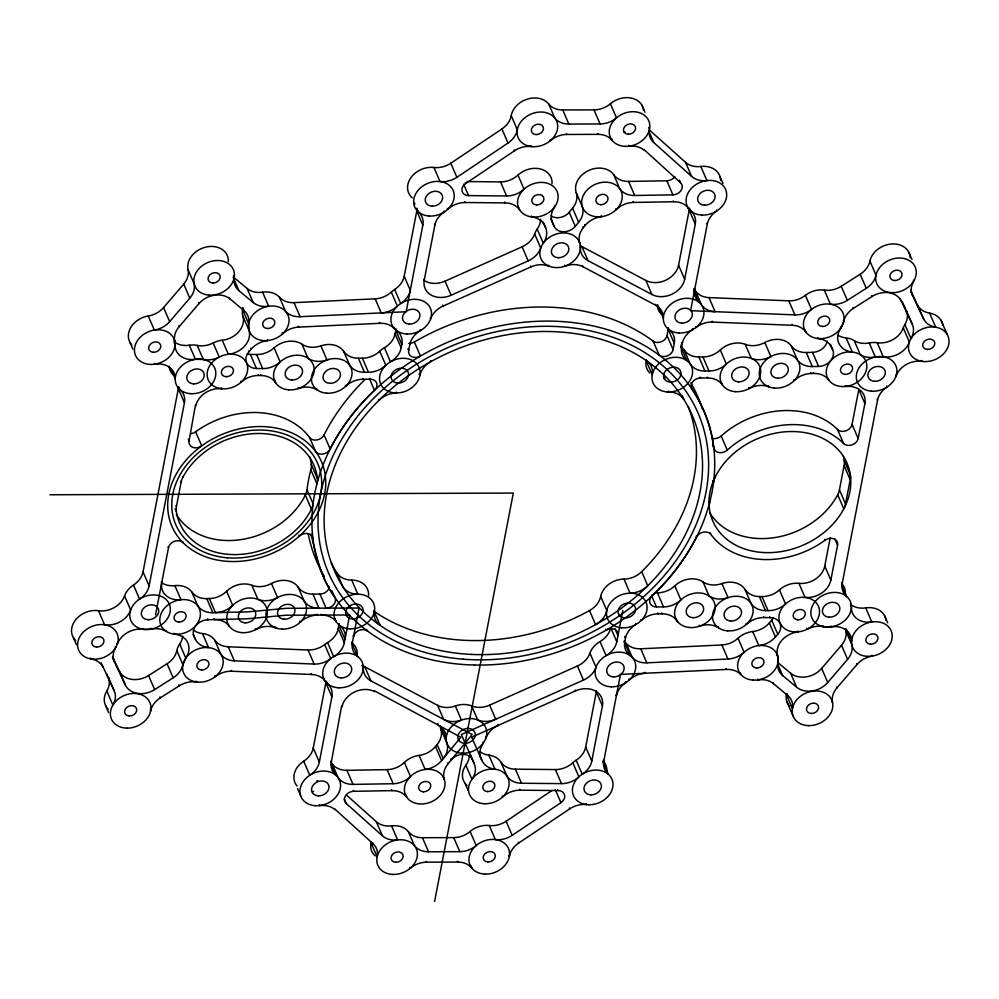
<?xml version="1.0" encoding="UTF-8"?>
<svg xmlns="http://www.w3.org/2000/svg" width="999" height="999" viewBox="0 0 999 999"><rect width="100%" height="100%" fill="white"/><g stroke="black" fill="none" stroke-linecap="round" stroke-linejoin="round"><path stroke-width="1.5" d="M242.832 307.929L243.968 310.564A20.929 16.583 -23.4 0 1 248.664 323.639L249.001 330.207A20.929 16.583 -23.4 0 1 228.346 354.308L222.253 340.234A20.929 16.583 -23.4 0 0 242.907 316.146A20.929 16.583 -23.4 0 1 242.57 309.565A20.929 16.583 -23.4 0 0 242.782 307.742M845.554 628.92A20.929 16.583 -23.4 0 0 845.828 630.819L851.91 644.879A20.929 16.583 -23.4 0 1 847.589 659.34L827.746 682.479A20.929 16.583 -23.4 0 1 796.678 687.237L782.679 675.574A20.929 16.583 -23.4 0 1 777.984 662.499L778.021 657.517L776.885 654.17M75.587 640.421A20.929 16.583 -23.4 0 1 75.412 620.092A20.929 16.583 -23.4 0 1 98.501 610.701A20.929 16.583 -23.4 0 0 124.563 595.891A20.929 16.583 -23.4 0 1 133.479 585.052A20.929 16.583 -23.4 0 0 143.032 571.853L178.334 388.698A20.929 16.583 -23.4 0 0 178.571 386.875M133.479 585.052L139.56 599.125A20.929 16.583 -23.4 0 0 149.113 585.913L184.428 402.772A20.929 16.583 -23.4 0 0 179.957 389.61L178.809 386.975M155.544 614.872L168.494 547.664A8.379 6.631 -23.4 0 1 174.625 541.258A8.379 6.631 -23.4 0 1 183.054 542.644L182.68 541.758M310.839 469.767A207.592 164.473 -23.4 0 0 306.993 489.697L313.087 503.758A20.929 16.583 -23.4 0 1 311.413 509.178A73.089 57.905 -23.4 0 1 236.026 554.595A73.089 57.905 -23.4 0 1 176.311 511.276A20.929 16.583 -23.4 0 1 176.448 506.418L181.119 482.18A20.929 16.583 -23.4 0 1 182.867 477.31A73.089 57.905 -23.4 0 1 259.365 433.491A73.089 57.905 -23.4 0 1 317.345 478.421A20.929 16.583 -23.4 0 1 316.933 483.828L310.839 469.767A20.929 16.583 -23.4 0 0 311.263 464.36A73.089 57.905 -23.4 0 0 309.84 456.968M190.559 433.728A8.379 6.631 -23.4 0 0 195.629 431.793L201.711 445.854A8.379 6.631 -23.4 0 1 192.732 447.302A8.379 6.631 -23.4 0 1 189.073 440.934L195.429 405.144M297.09 786.038A20.929 16.583 -23.4 0 1 303.696 761.213A20.929 16.583 -23.4 0 0 313.249 748.001L325.824 682.792A20.929 16.583 -23.4 0 0 326.061 680.956M233.691 277.297L247.115 288.474A20.929 16.583 -23.4 0 0 262.575 292.183A20.929 16.583 -23.4 0 1 279.495 297.29A20.929 16.583 -23.4 0 0 294.006 302.635L375.162 298.838A20.929 16.583 -23.4 0 0 391.308 292.058A20.929 16.583 -23.4 0 1 394.642 289.473A20.929 16.583 -23.4 0 0 404.195 276.261L416.77 211.051A20.929 16.583 -23.4 0 0 417.045 208.304M193.556 630.257A20.929 16.583 -23.4 0 0 202.522 633.553A20.929 16.583 -23.4 0 1 214.71 640.122A20.929 16.583 -23.4 0 0 228.272 646.79L308.067 649.999A20.929 16.583 -23.4 0 0 324.663 644.542A20.929 16.583 -23.4 0 1 327.572 642.569A20.929 16.583 -23.4 0 0 338.261 628.671L338.923 625.199A20.929 16.583 -23.4 0 0 339.086 624.225M247.24 354.021A13.399 10.614 -23.4 0 0 250.387 354.42L256.593 354.52A20.929 16.583 -23.4 0 0 274.076 347.839A20.929 16.583 -23.4 0 1 301.96 344.218A20.929 16.583 -23.4 0 0 320.904 345.879A20.929 16.583 -23.4 0 1 343.681 351.348A20.929 16.583 -23.4 0 0 358.366 358.229L362.375 358.216A20.929 16.583 -23.4 0 0 379.732 351.223A20.929 16.583 -23.4 0 1 384.415 347.739A20.929 16.583 -23.4 0 0 395.092 333.828L395.766 330.369A20.929 16.583 -23.4 0 0 395.916 329.395M303.696 761.213L309.79 775.274A20.929 16.583 -23.4 0 0 319.343 762.062L331.905 696.852A20.929 16.583 -23.4 0 0 327.447 683.703L326.685 681.942M417.619 210.202L418.381 211.963A20.929 16.583 -23.4 0 1 422.852 225.112L406.156 311.738L300.1 316.708A20.929 16.583 -23.4 0 1 285.577 311.363L279.495 297.29M327.572 642.569L333.654 656.643A20.929 16.583 -23.4 0 0 344.343 642.732L349.7 614.984L285.801 615.222L246.628 618.831L207.392 619.73M384.415 347.739L390.497 361.8A20.929 16.583 -23.4 0 0 401.186 347.902L401.848 344.43A20.929 16.583 -23.4 0 0 396.516 330.582L395.754 328.833M351.985 643.368L357.692 656.555A20.929 16.583 -23.4 0 1 352.36 642.707L359.041 608.016L286.725 608.291L247.465 611.9L212.849 612.699A20.929 16.583 -23.4 0 1 197.927 606.131L191.845 592.057A20.929 16.583 -23.4 0 0 174.875 585.626A20.929 16.583 -23.4 0 1 161.363 582.592M408.866 343.381A8.379 6.631 -23.4 0 0 414.348 341.983L420.442 356.044A8.379 6.631 -23.4 0 1 411.913 356.73A8.379 6.631 -23.4 0 1 408.678 350.549L409.865 344.405A20.929 16.583 -23.4 0 1 420.554 330.494L420.167 329.62M331.268 764.635L335.826 775.174A20.929 16.583 -23.4 0 1 331.356 762.025L341.608 706.006M540.634 219.243A20.929 16.583 -23.4 0 1 537.187 229.096A20.929 16.583 -23.4 0 0 534.64 233.953L540.721 248.027A20.929 16.583 -23.4 0 1 528.171 260.876L451.123 295.229A20.929 16.583 -23.4 0 1 424.238 280.207L434.877 225.075A20.929 16.583 -23.4 0 1 444.43 211.863L444.043 210.989M434.615 901.373L513.324 493.069L49.95 494.767M480.032 751.673A20.929 16.583 -23.4 0 0 488.873 755.157A20.929 16.583 -23.4 0 1 500.886 762.087A20.929 16.583 -23.4 0 0 515.409 769.18L555.382 769.567A20.929 16.583 -23.4 0 0 572.827 762.774A20.929 16.583 -23.4 0 1 576.136 760.214A20.929 16.583 -23.4 0 0 585.689 747.002L596.316 691.87A20.929 16.583 -23.4 0 0 596.49 690.784M580.057 246.99L580.431 247.877A20.929 16.583 -23.4 0 0 588.036 260.664L651.935 294.493A20.929 16.583 -23.4 0 0 684.665 279.245L678.571 265.185L689.198 210.052A20.929 16.583 -23.4 0 0 689.447 208.217M414.348 341.983A207.592 164.473 -23.4 0 1 653.121 341.096A8.379 6.631 -23.4 0 0 661.388 341.733A8.379 6.631 -23.4 0 0 667.02 335.514L668.206 329.37A20.929 16.583 -23.4 0 0 668.356 328.396M576.136 760.214L582.23 774.275A20.929 16.583 -23.4 0 0 591.783 761.063L602.409 705.931L596.316 691.87M684.665 279.245L695.292 224.113A20.929 16.583 -23.4 0 0 690.821 210.964L690.059 209.203M616.783 641.733L610.701 627.672A20.929 16.583 -23.4 0 1 600.012 641.57L606.093 655.644A20.929 16.583 -23.4 0 0 616.783 641.733L622.802 610.514M653.121 341.096L659.203 355.169A8.379 6.631 -23.4 0 0 667.482 355.794A8.379 6.631 -23.4 0 0 673.101 349.575L674.288 343.431A20.929 16.583 -23.4 0 0 668.955 329.583L668.194 327.834M773.463 617.582A13.399 10.614 -23.4 0 1 771.703 620.192L769.355 622.926A20.929 16.583 -23.4 0 1 752.746 631.53A20.929 16.583 -23.4 0 0 738.011 638.199A20.929 16.583 -23.4 0 1 721.865 644.979L640.721 648.776A20.929 16.583 -23.4 0 1 626.198 643.431A20.929 16.583 -23.4 0 0 624.05 641.483L630.132 655.556A20.929 16.583 -23.4 0 1 624.8 641.708L625.461 638.236A20.929 16.583 -23.4 0 1 636.151 624.338L635.776 623.451M684.228 350.1A20.929 16.583 -23.4 0 0 698.913 356.98L702.921 356.968A20.929 16.583 -23.4 0 0 720.279 349.975L726.373 364.036A20.929 16.583 -23.4 0 1 709.003 371.029L704.994 371.054A20.929 16.583 -23.4 0 1 690.309 364.173L684.228 350.1A20.929 16.583 -23.4 0 0 680.881 346.653L686.975 360.714A20.929 16.583 -23.4 0 1 681.63 346.865L682.305 343.406A20.929 16.583 -23.4 0 1 692.994 329.495L692.607 328.621M602.946 761.875L608.266 774.175A20.929 16.583 -23.4 0 1 603.796 761.026L620.491 674.4L726.548 669.442A20.929 16.583 -23.4 0 1 741.071 674.787L740.309 673.026M716.483 209.99L716.857 210.864A20.929 16.583 -23.4 0 0 707.304 224.076L690.609 310.701L794.904 314.885A20.929 16.583 -23.4 0 0 811.5 309.428L805.406 295.367A20.929 16.583 -23.4 0 1 788.81 300.824L709.015 297.615A20.929 16.583 -23.4 0 1 695.454 290.946A20.929 16.583 -23.4 0 0 693.768 288.973M824.762 566.046A20.929 16.583 -23.4 0 1 798.938 583.341L805.019 597.402A20.929 16.583 -23.4 0 0 830.843 580.119L824.762 566.046L830.219 537.687M709.939 513.136A73.089 57.905 -23.4 0 0 773.8 537.724A73.089 57.905 -23.4 0 0 837.699 494.767A20.929 16.583 -23.4 0 0 839.435 489.897L844.105 465.659A20.929 16.583 -23.4 0 0 844.242 460.801A73.089 57.905 -23.4 0 0 843.393 456.406M711.825 438.249A8.379 6.631 -23.4 0 0 721.166 436.014A81.468 64.548 -23.4 0 1 837.499 429.433A8.379 6.631 -23.4 0 0 845.941 430.819A8.379 6.631 -23.4 0 0 852.06 424.413L858.79 389.51L864.884 403.571L858.153 438.474A8.379 6.631 -23.4 0 1 852.022 444.88A8.379 6.631 -23.4 0 1 843.593 443.494A81.468 64.548 -23.4 0 0 727.26 450.074A8.379 6.631 -23.4 0 1 718.893 452.559A8.379 6.631 -23.4 0 1 713.761 447.589L712.612 444.955M830.843 580.119L837.574 545.204L834.914 539.06M837.699 494.767L843.78 508.828A20.929 16.583 -23.4 0 0 845.529 503.958L850.199 479.72A20.929 16.583 -23.4 0 0 850.336 474.862L844.242 460.801M846.702 596.528A20.929 16.583 -23.4 0 1 842.232 583.379L877.534 400.224A20.929 16.583 -23.4 0 1 887.087 387.013L886.712 386.138M113.299 659.39L125.375 685.052A20.929 16.583 -23.4 0 0 154.645 689.597L173.177 677.809A20.929 16.583 -23.4 0 0 182.917 664.685L185.789 658.104L179.708 644.03A20.929 16.583 -23.4 0 0 182.792 636.176M906.505 310.926L906.13 310.052A20.929 16.583 -23.4 0 1 904.882 324.488L910.963 338.561A20.929 16.583 -23.4 0 0 912.212 324.113L901.273 301.086A20.929 16.583 -23.4 0 0 872.002 296.541L853.471 308.329A20.929 16.583 -23.4 0 0 843.743 321.453L840.858 328.047A20.929 16.583 -23.4 0 0 852.247 352.01L846.165 337.949A20.929 16.583 -23.4 0 1 838.049 335.239M195.629 431.793A81.468 64.548 -23.4 0 1 309.59 437.525L315.684 451.585A8.379 6.631 -23.4 0 0 323.102 454.008A8.379 6.631 -23.4 0 0 330.157 449.001C341.421 427.048 356.68 407.342 374.475 390.297A8.379 6.631 -23.4 0 0 376.635 383.017A8.379 6.631 -23.4 0 0 370.204 379.208L363.112 379.233A20.929 16.583 -23.4 0 0 345.754 386.226L345.367 385.352M837.574 545.204A8.379 6.631 -23.4 0 0 833.915 538.836A8.379 6.631 -23.4 0 0 824.937 540.284A81.468 64.548 -23.4 0 1 710.976 534.552A8.379 6.631 -23.4 0 0 703.546 532.13A8.379 6.631 -23.4 0 0 696.49 537.137C685.227 559.09 669.967 578.796 652.172 595.841A8.379 6.631 -23.4 0 0 650.012 603.121A8.379 6.631 -23.4 0 0 656.443 606.93L663.536 606.905A20.929 16.583 -23.4 0 0 680.893 599.912L674.812 585.839A20.929 16.583 -23.4 0 1 657.442 592.832L654.782 592.844M551.136 215.921A12.562 9.953 -23.4 0 0 569.193 212.287L572.577 208.179A20.929 16.583 -23.4 0 0 576.236 192.67A20.929 16.583 -23.4 0 1 588.386 170.617A20.929 16.583 -23.4 0 1 613.748 174.763A20.929 16.583 -23.4 0 0 628.596 181.431L666.832 180.782A8.379 6.631 -23.4 0 0 674.8 176.673M554.32 205.956L554.707 206.843A20.929 16.583 -23.4 0 0 552.385 222.34L554.195 226.423A12.562 9.953 -23.4 0 0 563.698 231.793A12.562 9.953 -23.4 0 0 575.274 226.348L578.658 222.24A20.929 16.583 -23.4 0 0 582.33 206.743L576.236 192.67M578.995 241.271L579.757 243.032A20.929 16.583 -23.4 0 0 545.754 240.26A20.929 16.583 -23.4 0 0 554.895 267.532A20.929 16.583 -23.4 0 0 579.745 242.994A20.929 16.583 -23.4 0 1 583.416 227.522L585.052 225.549A20.929 16.583 -23.4 0 1 601.473 216.658L601.098 215.784M331.131 762.487A20.929 16.583 -23.4 0 1 332.068 763.661A20.929 16.583 -23.4 0 0 346.915 770.329L387.088 769.642A20.929 16.583 -23.4 0 0 404.37 762.437A20.929 16.583 -23.4 0 1 419.081 755.406A20.929 16.583 -23.4 0 0 435.514 746.528L437.15 744.542A20.929 16.583 -23.4 0 0 440.809 729.045A20.929 16.583 -23.4 0 1 440.159 725.749M419.081 755.406L425.174 769.48A20.929 16.583 -23.4 0 0 441.608 760.589L460.839 737.25L374.325 690.759M443.181 776.76L444.33 779.407A20.929 16.583 -23.4 0 0 410.352 776.598A20.929 16.583 -23.4 0 0 419.418 803.908A20.929 16.583 -23.4 0 0 444.33 779.407A20.929 16.583 -23.4 0 1 447.989 763.898L472.202 734.502L370.916 680.868A20.929 16.583 -23.4 0 1 363.299 668.081L362.162 665.446M131.743 344.955A20.929 16.583 -23.4 0 1 130.644 327.709A20.929 16.583 -23.4 0 1 148.264 315.996A20.929 16.583 -23.4 0 0 163.561 307.567L183.716 284.078A20.929 16.583 -23.4 0 0 188.037 269.63A20.929 16.583 -23.4 0 1 206.731 246.903A20.929 16.583 -23.4 0 1 228.321 261.638M148.264 315.996L154.358 330.07A20.929 16.583 -23.4 0 0 169.655 321.641L189.798 298.152A20.929 16.583 -23.4 0 0 194.118 283.691L188.037 269.63M174.35 340.372L174.738 341.258A20.929 16.583 -23.4 0 1 179.058 326.798L198.901 303.659A20.929 16.583 -23.4 0 1 229.97 298.901L243.968 310.564M274.076 347.839L280.157 361.9A20.929 16.583 -23.4 0 1 262.687 368.594L256.468 368.494A13.399 10.614 -23.4 0 1 248.863 351.885L251.211 349.138A20.929 16.583 -23.4 0 1 267.807 340.547L267.432 339.66M752.746 631.53L758.84 645.591A20.929 16.583 -23.4 0 0 775.436 637L777.784 634.253L771.703 620.192M777.459 662.237L790.596 673.176A20.929 16.583 -23.4 0 0 821.665 668.406L841.508 645.267A20.929 16.583 -23.4 0 0 845.828 630.819M831.767 700.686L832.529 702.447A20.929 16.583 -23.4 0 1 836.85 687.999L856.992 664.497A20.929 16.583 -23.4 0 1 872.289 656.068L871.915 655.194M412.3 197.889A20.929 16.583 -23.4 0 1 410.964 177.61A20.929 16.583 -23.4 0 1 433.941 167.482A20.929 16.583 -23.4 0 0 450.799 163.237L501.91 128.971A20.929 16.583 -23.4 0 0 511.226 115.672A20.929 16.583 -23.4 0 1 527.335 99.113A20.929 16.583 -23.4 0 1 548.701 103.983A20.929 16.583 -23.4 0 0 562.762 109.99L594.018 109.878A20.929 16.583 -23.4 0 0 610.401 103.759A20.929 16.583 -23.4 0 1 630.956 98.002A20.929 16.583 -23.4 0 1 643.631 110.065M433.941 167.482L440.035 181.543A20.929 16.583 -23.4 0 0 456.893 177.298L507.992 143.044A20.929 16.583 -23.4 0 0 517.307 129.733L511.226 115.672M467.232 181.568L500.524 181.893A20.929 16.583 -23.4 0 0 517.969 175.112L524.05 189.173A20.929 16.583 -23.4 0 1 506.605 195.966L468.568 195.592A8.379 6.631 -23.4 0 1 462.05 191.096A8.379 6.631 -23.4 0 1 465.721 183.479L514.448 150.812A20.929 16.583 -23.4 0 1 531.306 146.566L530.931 145.679M346.903 795.454L376.311 821.74A20.929 16.583 -23.4 0 0 391.558 825.873A20.929 16.583 -23.4 0 1 408.416 831.705A20.929 16.583 -23.4 0 0 422.465 837.724L453.721 837.612A20.929 16.583 -23.4 0 0 470.117 831.48A20.929 16.583 -23.4 0 1 489.26 825.511A20.929 16.583 -23.4 0 0 506.106 821.265L551.798 790.634M489.26 825.511L495.342 839.572A20.929 16.583 -23.4 0 0 512.2 835.339L560.926 802.659A8.379 6.631 -23.4 0 0 564.597 795.054A8.379 6.631 -23.4 0 0 558.079 790.546L557.704 789.672M508.953 855.519L509.34 856.405A20.929 16.583 -23.4 0 1 518.656 843.094L569.767 808.84A20.929 16.583 -23.4 0 1 586.613 804.595L586.238 803.708M112.45 656.593L119.293 670.991A20.929 16.583 -23.4 0 0 148.564 675.536L167.083 663.748A20.929 16.583 -23.4 0 0 176.823 650.624A20.929 16.583 -23.4 0 1 179.708 644.03M150.262 710.077L150.649 710.951A20.929 16.583 -23.4 0 1 160.389 697.826L179.321 685.776A20.929 16.583 -23.4 0 1 196.241 681.955L195.854 681.068M805.406 295.367A20.929 16.583 -23.4 0 1 824.325 290.122A20.929 16.583 -23.4 0 0 841.233 286.288L860.176 274.25A20.929 16.583 -23.4 0 0 869.917 261.114A20.929 16.583 -23.4 0 1 891.32 244.018A20.929 16.583 -23.4 0 1 910.201 257.692M824.325 290.122L830.419 304.183A20.929 16.583 -23.4 0 0 847.327 300.362L866.27 288.311A20.929 16.583 -23.4 0 0 875.998 275.187L869.917 261.114M424.213 280.482A20.929 16.583 -23.4 0 0 445.042 281.169L522.09 246.815A20.929 16.583 -23.4 0 0 534.64 233.953M430.232 318.032L430.619 318.906A20.929 16.583 -23.4 0 1 443.169 306.044L530.919 266.92A20.929 16.583 -23.4 0 1 548.951 266.146L548.576 265.272M362.312 665.159A20.929 16.583 -23.4 0 0 364.822 666.808L437.599 705.344A20.929 16.583 -23.4 0 0 455.357 705.993A20.929 16.583 -23.4 0 1 471.615 705.931A20.929 16.583 -23.4 0 0 489.647 705.144L577.397 666.021A20.929 16.583 -23.4 0 0 589.947 653.159A20.929 16.583 -23.4 0 1 600.012 641.57M589.947 653.159L596.028 667.232A20.929 16.583 -23.4 0 1 583.478 680.094L461.351 734.552L474.263 763.798A20.929 16.583 -23.4 0 1 471.94 779.295L465.859 765.234A20.929 16.583 -23.4 0 0 469.305 755.381M602.409 705.931A20.929 16.583 -23.4 0 0 575.524 690.908L471.678 737.212L481.93 760.439A20.929 16.583 -23.4 0 0 494.955 769.218L488.873 755.157M301.96 344.218L308.042 358.279A20.929 16.583 -23.4 0 0 326.985 359.952L328.546 359.465M846.165 337.949A20.929 16.583 -23.4 0 1 854.207 340.622L860.301 354.682A20.929 16.583 -23.4 0 0 875.336 357.005L883.291 356.78A20.929 16.583 -23.4 0 0 909.352 341.97L903.271 327.897A20.929 16.583 -23.4 0 1 904.882 324.488M165.971 630.569L166.346 631.455A20.929 16.583 -23.4 0 0 151.311 629.133L143.357 629.358A20.929 16.583 -23.4 0 0 117.295 644.168L116.908 643.294M174.276 342.907L175.037 344.667A20.929 16.583 -23.4 0 0 195.429 359.303L203.297 359.478A20.929 16.583 -23.4 0 0 219.256 357.043L213.162 342.969A20.929 16.583 -23.4 0 1 197.215 345.404A20.929 16.583 -23.4 0 0 189.335 345.242A20.929 16.583 -23.4 0 1 174.038 341.67M846.29 629.17L851.61 641.483A20.929 16.583 -23.4 0 0 831.23 626.835L823.351 626.66A20.929 16.583 -23.4 0 0 807.392 629.095L807.017 628.221M282.168 332.992L282.542 333.866A20.929 16.583 -23.4 0 1 298.701 327.098L379.845 323.301A20.929 16.583 -23.4 0 1 394.355 328.646L393.594 326.885M626.198 643.431L632.292 657.492A20.929 16.583 -23.4 0 0 646.803 662.837L727.946 659.04A20.929 16.583 -23.4 0 0 744.105 652.272L738.011 638.199M720.279 349.975A20.929 16.583 -23.4 0 1 745.204 344.33A20.929 16.583 -23.4 0 0 764.809 342.52A20.929 16.583 -23.4 0 1 791.333 345.941A20.929 16.583 -23.4 0 0 806.255 352.51L812.524 352.36A13.399 10.614 -23.4 0 0 827.209 341.159M791.333 345.941L797.427 360.002A20.929 16.583 -23.4 0 0 812.349 366.571L818.606 366.433A13.399 10.614 -23.4 0 0 832.642 349.737L830.356 344.468M793.568 379.932L793.955 380.806A20.929 16.583 -23.4 0 1 811.188 373.501L813.798 373.451A20.929 16.583 -23.4 0 1 828.72 380.007L827.959 378.259M191.845 592.057A20.929 16.583 -23.4 0 0 206.768 598.626L209.378 598.563A20.929 16.583 -23.4 0 0 226.611 591.258A20.929 16.583 -23.4 0 1 251.86 585.302A20.929 16.583 -23.4 0 0 271.466 583.503A20.929 16.583 -23.4 0 1 298.202 587.225A20.929 16.583 -23.4 0 0 312.899 594.105L319.992 594.08A8.379 6.631 -23.4 0 0 329.37 586.975M613.748 174.763L619.83 188.823A20.929 16.583 -23.4 0 0 634.69 195.492L672.926 194.842A8.379 6.631 -23.4 0 0 681.193 190.285A8.379 6.631 -23.4 0 0 680.444 182.692L679.308 180.057M615.809 208.754L616.196 209.64A20.929 16.583 -23.4 0 1 633.466 202.422L673.651 201.748A20.929 16.583 -23.4 0 1 688.498 208.404L688.111 207.53M332.068 763.661L338.149 777.734A20.929 16.583 -23.4 0 0 353.009 784.39L393.181 783.716A20.929 16.583 -23.4 0 0 410.464 776.51L404.37 762.437M391.558 825.873L397.639 839.934A20.929 16.583 -23.4 0 1 382.405 835.813L346.203 803.446A8.379 6.631 -23.4 0 1 345.467 795.853A8.379 6.631 -23.4 0 1 353.721 791.295L391.97 790.646A20.929 16.583 -23.4 0 1 406.818 797.314L405.669 794.68M548.701 103.983L554.795 118.044A20.929 16.583 -23.4 0 0 568.843 124.063L600.099 123.951A20.929 16.583 -23.4 0 0 616.495 117.82L610.401 103.759M550.062 139.71L550.449 140.597A20.929 16.583 -23.4 0 1 566.833 134.465L598.089 134.353A20.929 16.583 -23.4 0 1 612.15 140.372L611.388 138.611M343.681 351.348L349.762 365.422A20.929 16.583 -23.4 0 0 364.448 372.302L368.456 372.29A20.929 16.583 -23.4 0 0 385.826 365.284L379.732 351.223M713.761 447.589C711.113 426.735 703.683 406.63 692.032 389.123A8.379 6.631 -23.4 0 1 692.669 381.868A8.379 6.631 -23.4 0 1 700.574 377.997L707.667 377.972A20.929 16.583 -23.4 0 1 722.352 384.852L721.977 383.966M640.446 619.967L640.834 620.854A20.929 16.583 -23.4 0 1 658.191 613.861L662.2 613.836A20.929 16.583 -23.4 0 1 676.885 620.716L677.672 621.765M408.416 831.705L414.498 845.778A20.929 16.583 -23.4 0 0 428.559 851.785L459.815 851.672A20.929 16.583 -23.4 0 0 476.198 845.541L470.117 831.48M409.777 867.444L410.152 868.318A20.929 16.583 -23.4 0 1 426.548 862.187L457.804 862.075A20.929 16.583 -23.4 0 1 471.853 868.094L470.716 865.459M447.352 208.416L447.739 209.291A20.929 16.583 -23.4 0 1 465.184 202.51L505.144 202.897A20.929 16.583 -23.4 0 1 519.667 209.99L518.531 207.355M500.886 762.087L506.98 776.148A20.929 16.583 -23.4 0 0 521.503 783.241L561.475 783.628A20.929 16.583 -23.4 0 0 578.908 776.847L572.827 762.774M502.222 796.078L502.597 796.965A20.929 16.583 -23.4 0 1 520.042 790.184L558.079 790.546M240.722 381.293L241.109 382.167A20.929 16.583 -23.4 0 1 258.579 375.487L261.164 375.524A20.929 16.583 -23.4 0 1 275.612 382.717L274.475 380.07M674.812 585.839A20.929 16.583 -23.4 0 1 703.021 581.918A20.929 16.583 -23.4 0 0 721.965 583.578A20.929 16.583 -23.4 0 1 744.942 589.36A20.929 16.583 -23.4 0 0 759.39 596.553L761.975 596.59A20.929 16.583 -23.4 0 0 779.457 589.909A20.929 16.583 -23.4 0 1 798.938 583.341M744.942 589.36L751.036 603.433A20.929 16.583 -23.4 0 0 765.484 610.614L768.069 610.651A20.929 16.583 -23.4 0 0 785.539 603.97L779.457 589.909M746.103 623.364L746.49 624.238A20.929 16.583 -23.4 0 1 763.96 617.557L770.179 617.644A13.399 10.614 -23.4 0 1 777.784 634.253M695.516 326.661L695.903 327.535A20.929 16.583 -23.4 0 1 712.499 322.078L792.294 325.287A20.929 16.583 -23.4 0 1 805.856 331.955L805.094 330.194M214.71 640.122L220.804 654.183A20.929 16.583 -23.4 0 0 234.353 660.863L314.148 664.06A20.929 16.583 -23.4 0 0 330.744 658.603L324.663 644.542M214.773 675.836L215.147 676.71A20.929 16.583 -23.4 0 1 231.743 671.253L311.551 674.462A20.929 16.583 -23.4 0 1 325.1 681.131L324.725 680.244M255.369 628.671L255.744 629.557A20.929 16.583 -23.4 0 1 275.362 627.747L276.735 628.221M580.244 245.554A20.929 16.583 -23.4 0 0 581.955 246.591L645.854 280.432L651.935 294.493M564.822 265.21L565.197 266.084A20.929 16.583 -23.4 0 1 582.966 266.733L655.744 305.269A20.929 16.583 -23.4 0 1 663.348 318.057L658.403 306.631M757.604 679.008L757.991 679.894A20.929 16.583 -23.4 0 1 773.438 683.603L787.761 695.529A20.929 16.583 -23.4 0 1 792.444 708.603L786.363 694.53A20.929 16.583 -23.4 0 0 786.5 693.618M233.179 277.422L238.886 290.609L253.209 302.535A20.929 16.583 -23.4 0 0 268.669 306.243L262.575 292.183M649.999 130.557L685.589 162.375L691.67 176.448A20.929 16.583 -23.4 0 0 706.917 180.569L700.823 166.496A20.929 16.583 -23.4 0 1 685.589 162.375M648.776 131.081L653.721 142.507L691.67 176.448M643.868 149.45L680.444 182.692M334.59 808.815L372.939 843.631A20.929 16.583 -23.4 0 1 377.135 856.892L371.041 842.819A20.929 16.583 -23.4 0 0 371.216 841.907M319.992 594.08L326.074 608.141A8.379 6.631 -23.4 0 0 333.991 604.283A8.379 6.631 -23.4 0 0 334.628 597.015C321.029 578.471 316.458 555.769 310.989 534.153M910.601 290.197L923.625 318.868A20.929 16.583 -23.4 0 0 935.701 327.197L929.607 313.137A20.929 16.583 -23.4 0 1 917.544 304.807M911.75 293.731L923.625 318.868M902.022 301.411L905.444 308.604M830.194 344.38L832.642 349.737M193.781 635.913L195.305 639.123A20.929 16.583 -23.4 0 0 208.616 647.614L202.522 633.553M106.656 673.663L107.355 675.124M101.124 662.874L114.136 690.646A20.929 16.583 -23.4 0 1 112.887 705.094L106.793 691.021A20.929 16.583 -23.4 0 0 108.042 676.585L112.225 686.251M537.187 229.096L543.269 243.169A20.929 16.583 -23.4 0 0 545.591 227.66L544.717 225.699A20.929 16.583 -23.4 0 0 531.693 216.92L531.318 216.034M941.033 320.279L947.127 334.34M908.89 252.485L911.937 259.515M913.386 280.17L913.76 281.056A20.929 16.583 -23.4 0 0 912.512 295.492M910.613 291.096L911.375 292.857M906.892 311.8L907.654 313.561M908.029 314.448L908.416 315.322M908.79 316.196L912.212 324.113M900.136 298.451L900.511 299.325M900.886 300.212L901.273 301.086M921.677 360.489L922.065 361.376A20.929 16.583 -23.4 0 0 895.991 376.186L895.616 375.299M871.628 295.667L872.002 296.541M860.176 274.25L866.27 288.311M854.207 340.622A20.929 16.583 -23.4 0 0 869.242 342.944A20.929 16.583 -23.4 0 1 877.197 342.719L883.291 356.78M869.242 342.944L875.336 357.005M853.096 307.442L853.471 308.329M841.233 286.288L847.327 300.362M843.356 320.567L843.743 321.453M877.159 399.35L877.534 400.224M840.484 327.16L840.858 328.047M845.316 385.564L845.691 386.438A20.929 16.583 -23.4 0 1 864.884 403.571M817.657 337.65L818.031 338.524A20.929 16.583 -23.4 0 1 831.343 347.015M852.06 424.413L858.153 438.474M812.524 352.36L818.606 366.433M788.81 300.824L794.904 314.885M806.255 352.51L812.349 366.571M813.411 372.565L813.798 373.451M837.499 429.433L843.593 443.494M791.92 324.4L792.294 325.287M810.813 372.627L811.188 373.501M719.929 176.473L722.976 183.504M844.105 465.659L850.199 479.72M839.435 489.897L845.529 503.958M884.639 615.809L887.686 622.839M764.809 342.52L770.903 356.581A20.929 16.583 -23.4 0 1 751.285 358.391L745.204 344.33M706.93 223.189L707.304 224.076M850.436 604.333A20.929 16.583 -23.4 0 0 865.746 607.892L871.827 621.952A20.929 16.583 -23.4 0 1 851.435 607.317L850.673 605.556M768.318 385.889L768.706 386.775A20.929 16.583 -23.4 0 0 749.1 388.574L748.713 387.699M689.198 210.052L695.292 224.113M641.907 105.17L644.954 112.213M648.751 127.497L649.512 129.258A20.929 16.583 -23.4 0 0 653.721 142.507M824.55 539.41L824.937 540.284M841.845 582.492L842.232 583.379M666.832 180.782L672.926 194.842M841.757 585.102L846.877 596.765M673.264 200.861L673.651 201.748M709.015 297.615L715.097 311.676A20.929 16.583 -23.4 0 1 701.548 305.007L695.454 290.946M712.112 321.203L712.499 322.078M694.355 288.411L694.742 289.285A20.929 16.583 -23.4 0 0 699.213 302.435L693.88 290.135M856.618 663.623L856.992 664.497M628.633 145.33L629.008 146.204A20.929 16.583 -23.4 0 1 644.255 150.325M841.508 645.267L847.589 659.34M830.843 625.961L831.23 626.835M721.216 382.217L721.59 383.092M822.964 625.786L823.351 626.66M628.596 181.431L634.69 195.492M702.921 356.968L709.003 371.029M594.018 109.878L600.099 123.951M633.091 201.548L633.466 202.422M698.913 356.98L704.994 371.054M707.292 377.098L707.667 377.972M597.714 133.479L598.089 134.353M836.475 687.112L836.85 687.999M700.187 377.123L700.574 377.997M681.917 342.52L682.305 343.406M721.166 436.014L727.26 450.074M821.665 668.406L827.746 682.479M680.868 345.117L681.63 346.865M657.642 304.87L658.016 305.744M668.206 329.37L674.288 343.431M797.926 630.956L798.313 631.843A20.929 16.583 -23.4 0 0 777.647 655.931M655.356 304.395L655.744 305.269M690.883 386.488L692.032 389.123M667.02 335.514L673.101 349.575M562.762 109.99L568.843 124.063M682.192 395.741L682.954 397.49M683.328 398.376L683.716 399.25A20.929 16.583 -23.4 0 0 668.855 391.983L668.468 391.096M714.847 476.086L715.234 476.96A20.929 16.583 -23.4 0 0 713.561 482.38L712.799 480.619M566.458 133.591L566.833 134.465M761.975 596.59L768.069 610.651M769.804 616.77L770.179 617.644M759.39 596.553L765.484 610.614M769.355 622.926L775.436 637M790.596 673.176L796.678 687.237M763.586 616.67L763.96 617.557M709.34 501.436L709.727 502.31A20.929 16.583 -23.4 0 0 709.302 507.717L708.915 506.83M777.609 661.625L777.984 662.499M646.103 359.84L646.478 360.726A20.929 16.583 -23.4 0 1 652.235 374.787L646.141 360.714A20.929 16.583 -23.4 0 0 646.303 359.715M777.734 664.148L782.679 675.574M584.665 224.675L585.052 225.549M787 693.768L787.761 695.529M583.041 226.648L583.416 227.522M786.925 701.785L793.019 715.858M572.577 208.179L578.658 222.24M710.214 532.792L710.976 534.552M773.064 682.717L773.438 683.603M569.193 212.287L575.274 226.348M581.955 246.591L588.036 260.664M721.965 583.578L728.046 597.639A20.929 16.583 -23.4 0 1 709.115 595.978L703.021 581.918M582.579 265.859L582.966 266.733M696.116 536.263L696.49 537.137M550.774 218.519L554.195 226.423M514.073 149.925L514.448 150.812M543.194 222.178L545.591 227.66M718.219 626.972L718.606 627.859A20.929 16.583 -23.4 0 0 699.662 626.186L699.288 625.312M501.91 128.971L507.992 143.044M721.865 644.979L727.946 659.04M726.173 668.556L726.548 669.442M500.524 181.893L506.605 195.966M504.77 202.023L505.144 202.897M522.09 246.815L528.171 260.876M530.531 266.046L530.919 266.92M676.123 618.955L676.885 620.716M657.442 592.832L663.536 606.905M661.813 612.961L662.2 613.836M641.67 571.703L647.752 585.764A20.929 16.583 -23.4 0 1 630.069 593.156L623.975 579.095A20.929 16.583 -23.4 0 0 641.67 571.703A195.03 154.52 -23.4 0 0 688.386 406.893M651.798 594.967L652.172 595.841M651.498 595.504L656.443 606.93M657.804 612.974L658.191 613.861M465.334 182.605L465.721 183.479M463.623 184.166L468.568 195.592M450.799 163.237L456.893 177.298M464.797 201.636L465.184 202.51M640.721 648.776L646.803 662.837M645.017 672.352L645.404 673.239A20.929 16.583 -23.4 0 0 629.258 680.007L628.87 679.133M624.7 636.475L625.461 638.236M624.412 640.834L624.8 641.708M614.922 628.558L617.969 635.589A8.379 6.631 -23.4 0 0 614.735 629.407A8.379 6.631 -23.4 0 0 606.206 630.094L605.831 629.22M600.699 596.44L606.793 610.501A20.929 16.583 -23.4 0 1 595.604 624.625L589.51 610.564A20.929 16.583 -23.4 0 0 600.699 596.44A20.929 16.583 -23.4 0 1 623.975 579.095M434.49 224.188L434.877 225.075M625.536 681.73L625.923 682.604A20.929 16.583 -23.4 0 0 616.371 695.804L615.983 694.929M414.573 203.172L414.96 204.046M416.858 208.441L417.245 209.328M416.77 211.051L422.852 225.112M445.042 281.169L451.123 295.229M442.782 305.17L443.169 306.044M423.863 279.32L424.238 280.207M577.397 666.021L583.478 680.094M404.195 276.261L410.277 290.334A20.929 16.583 -23.4 0 1 400.724 303.534L394.642 289.473M575.137 690.022L575.524 690.908M430.669 360.639L431.044 361.513A20.929 16.583 -23.4 0 0 419.855 375.636L419.093 373.876M603.421 760.152L603.796 761.026M391.308 292.058L397.39 306.131A20.929 16.583 -23.4 0 1 381.243 312.912L375.162 298.838M585.689 747.002L591.783 761.063M409.49 343.519L409.865 344.405M407.917 348.788L408.678 350.549M395.766 330.369L401.848 344.43M395.092 333.828L401.186 347.902M379.47 322.415L379.845 323.301M396.203 392.095L396.578 392.982A20.929 16.583 -23.4 0 0 378.896 400.374L378.509 399.488M555.382 769.567L561.475 783.628M569.38 807.954L569.767 808.84M555.219 789.472L560.926 802.659M362.375 358.216L368.456 372.29M369.83 378.334L370.204 379.208M369.53 378.858L374.475 390.297M358.366 358.229L364.448 372.302M362.737 378.359L363.112 379.233M498.101 724.375L498.476 725.262A20.929 16.583 -23.4 0 0 485.926 738.124L485.539 737.237M489.647 705.144L495.729 719.218A20.929 16.583 -23.4 0 1 477.697 719.992L471.615 705.931M515.409 769.18L521.503 783.241M519.655 789.297L520.042 790.184M320.904 345.879L326.985 359.952M294.006 302.635L300.1 316.708M482.992 742.095L483.379 742.981A20.929 16.583 -23.4 0 0 481.056 758.478M298.314 326.211L298.701 327.098M518.281 842.219L518.656 843.094M479.92 755.843L481.93 760.439M506.106 821.265L512.2 835.339M455.357 705.993L461.451 720.054A20.929 16.583 -23.4 0 1 443.681 719.405L437.599 705.344M317.158 389.273L317.545 390.159A20.929 16.583 -23.4 0 0 298.601 388.499L298.214 387.612M470.554 755.319L474.263 763.798M364.96 379.52A207.592 164.473 -23.4 0 0 324.063 434.927L330.157 449.001M441.271 726.835L446.216 738.261A20.929 16.583 -23.4 0 0 438.611 725.474L437.849 723.713M465.01 783.253L468.056 790.296M440.809 729.045L446.89 743.106A20.929 16.583 -23.4 0 1 443.231 758.616L437.15 744.542M450.999 758.903L451.373 759.789A12.562 9.953 -23.4 0 1 462.962 754.345A12.562 9.953 -23.4 0 1 472.452 759.715M247.115 288.474L253.209 302.535M447.602 763.024L447.989 763.898M233.441 275.786L234.203 277.535A20.929 16.583 -23.4 0 0 238.886 290.609M435.514 746.528L441.608 760.589M311.263 464.36L317.345 478.421M374.038 610.476L374.413 611.363A20.929 16.583 -23.4 0 0 380.169 625.424L374.088 611.351A195.03 154.52 -23.4 0 0 589.51 610.564M242.57 309.565L248.664 323.639M242.907 316.146L249.001 330.207M256.593 354.52L262.687 368.594M229.583 298.014L229.97 298.901M336.85 572.827A20.929 16.583 -23.4 0 0 351.71 580.094L357.792 594.155A20.929 16.583 -23.4 0 1 342.932 586.888L336.85 572.827A195.03 154.52 -23.4 0 1 331.306 562.986M250.836 348.264L251.211 349.138M260.789 374.65L261.164 375.524M250.387 354.42L256.468 368.494M248.476 350.999L248.863 351.885M258.204 374.6L258.579 375.487M367.058 630.094L367.445 630.968A8.379 6.631 -23.4 0 0 359.178 630.344A8.379 6.631 -23.4 0 0 353.546 636.563L353.159 635.689M453.721 837.612L459.815 851.672M306.993 489.697A20.929 16.583 -23.4 0 1 305.332 495.104L311.413 509.178M457.43 861.2L457.804 862.075M331.955 590.859L334.628 597.015M364.822 666.808L370.916 680.868M351.973 641.833L352.36 642.707M338.911 623.663L339.672 625.424A20.929 16.583 -23.4 0 1 345.017 639.273L338.923 625.199M198.526 302.784L198.901 303.659M299.013 535.189L299.388 536.063A8.379 6.631 -23.4 0 1 307.754 533.591A8.379 6.631 -23.4 0 1 312.887 538.548M334.815 618.456L335.202 619.33M335.577 620.217L336.338 621.965A20.929 16.583 -23.4 0 0 321.653 615.084L321.266 614.21M338.261 628.671L344.343 642.732M183.716 284.078L189.798 298.152M422.465 837.724L428.559 851.785M312.899 594.105L318.981 608.166A20.929 16.583 -23.4 0 1 304.295 601.286L298.202 587.225M387.088 769.642L393.181 783.716M221.241 387.849L221.628 388.736A20.929 16.583 -23.4 0 0 195.804 406.031M426.173 861.313L426.548 862.187M317.257 614.223L317.645 615.109A20.929 16.583 -23.4 0 0 300.287 622.102L299.9 621.228M391.583 789.772L391.97 790.646M197.215 345.404L203.297 359.478M189.335 345.242L195.429 359.303M178.684 325.924L179.058 326.798M163.561 307.567L169.655 321.641M323.963 678.496L324.338 679.37M325.824 682.792L331.905 696.852M308.067 649.999L314.148 664.06M376.311 821.74L382.405 835.813M311.164 673.576L311.551 674.462M271.466 583.503L277.56 597.564A20.929 16.583 -23.4 0 1 257.942 599.375L251.86 585.302M346.915 770.329L353.009 784.39M170.642 368.281L175.212 378.821A20.929 16.583 -23.4 0 0 154.82 364.185L154.445 363.311M353.346 790.421L353.721 791.295M178.334 388.698L184.428 402.772M372.552 842.756L372.939 843.631M274.975 626.873L275.362 627.747M330.981 761.151L331.356 762.025M344.305 799.05L346.203 803.446M188.312 439.173L189.073 440.934M313.249 748.001L319.343 762.062M129.833 342.195L132.879 349.238M182.48 476.436L182.867 477.31M180.744 481.293L181.119 482.18M319.355 804.694L319.73 805.569A20.929 16.583 -23.4 0 1 334.977 809.702M226.611 591.258L232.705 605.332A20.929 16.583 -23.4 0 1 215.459 612.637L209.378 598.563M228.846 625.262L229.221 626.136A20.929 16.583 -23.4 0 0 214.298 619.567L213.923 618.693M176.074 505.531L176.448 506.418M297.59 788.561L300.624 795.591M175.175 508.641L176.311 511.276M228.272 646.79L234.353 660.863M206.768 598.626L212.849 612.699M231.368 670.379L231.743 671.253M207.655 618.831L208.042 619.717A13.399 10.614 -23.4 0 0 194.018 636.4M168.119 546.79L168.494 547.664M174.875 585.626L180.956 599.7A20.929 16.583 -23.4 0 1 161.776 582.567L161.388 581.693M193.257 634.64L195.305 639.123M174.013 633.241L174.4 634.128A20.929 16.583 -23.4 0 1 185.789 658.104M143.032 571.853L149.113 585.913M176.823 650.624L182.917 664.685M178.946 684.902L179.321 685.776M167.083 663.748L173.177 677.809M150.936 628.246L151.311 629.133M142.982 628.483L143.357 629.358M124.563 595.891L130.657 609.964A20.929 16.583 -23.4 0 1 104.583 624.775L98.501 610.701M160.002 696.952L160.389 697.826M148.564 675.536L154.645 689.597M115.297 646.703L115.684 647.589A20.929 16.583 -23.4 0 0 114.435 662.025M119.293 670.991L125.375 685.052M112.537 657.629L112.912 658.516M112.612 687.125L114.136 690.646M90.572 658.066L90.959 658.94A20.929 16.583 -23.4 0 1 103.022 667.27M105.582 705.519L108.629 712.562M73.439 637.737L76.486 644.767M341.983 706.892A20.929 16.583 -23.4 0 1 374.712 691.645M375.062 855.906A20.929 16.583 -23.4 0 1 371.041 842.819M313.649 791.508A20.929 16.583 -23.4 0 1 312.113 791.645M108.167 709.178A20.929 16.583 -23.4 0 1 106.793 691.021M173.302 375.037A20.929 16.583 -23.4 0 1 169.156 366.283M700.823 166.496A20.929 16.583 -23.4 0 1 720.591 180.307M660.976 313.861A20.929 16.583 -23.4 0 1 657.255 304.82M929.607 313.137A20.929 16.583 -23.4 0 1 942.781 325.025M841.72 583.516A20.929 16.583 -23.4 0 1 845.316 591.72M865.746 607.892A20.929 16.583 -23.4 0 1 886.038 620.329M789.772 706.405A20.929 16.583 -23.4 0 1 786.363 694.53M603.121 761.001A20.929 16.583 -23.4 0 1 606.917 770.903M663.91 377.947A20.929 16.583 -23.4 0 1 665.059 378.034M649.662 372.889A20.929 16.583 -23.4 0 1 646.141 360.714M351.71 580.094A20.929 16.583 -23.4 0 1 368.544 595.741M305.332 495.104A73.089 57.905 -23.4 0 1 241.109 539.597A73.089 57.905 -23.4 0 1 176.336 514.41M690.809 382.804A207.592 164.473 -23.4 0 1 702.434 409.115M324.325 576.323A207.592 164.473 -23.4 0 1 308.204 533.603M324.063 434.927A8.379 6.631 -23.4 0 1 317.008 439.935A8.379 6.631 -23.4 0 1 309.59 437.525M352.272 643.006A20.929 16.583 -23.4 0 1 357.217 654.02M903.271 327.897A20.929 16.583 -23.4 0 1 877.197 342.719M213.162 342.969A20.929 16.583 -23.4 0 1 222.253 340.234M678.571 265.185A20.929 16.583 -23.4 0 1 645.854 280.432M517.969 175.112A20.929 16.583 -23.4 0 1 540.397 168.956A20.929 16.583 -23.4 0 1 552.035 183.666M623.988 132.03A20.929 16.583 -23.4 0 1 625.062 131.968M467.082 785.489A20.929 16.583 -23.4 0 1 465.859 765.234M317.694 780.569A9.003 7.13 -23.4 0 1 316.858 780.956M681.805 323.114A9.003 7.13 -23.4 0 0 691.957 312.212A9.003 7.13 -23.4 0 0 677.172 311.676A9.003 7.13 -23.4 0 0 681.805 323.114M409.378 324.113A9.003 7.13 -23.4 0 0 419.518 313.211A9.003 7.13 -23.4 0 0 404.732 312.675A9.003 7.13 -23.4 0 0 409.378 324.113M704.545 205.182A9.003 7.13 -23.4 0 0 714.697 194.281A9.003 7.13 -23.4 0 0 699.899 193.731A9.003 7.13 -23.4 0 0 704.545 205.182M432.105 206.181A9.003 7.13 -23.4 0 0 442.257 195.28A9.003 7.13 -23.4 0 0 427.472 194.73A9.003 7.13 -23.4 0 0 432.105 206.181M318.431 795.853A9.003 7.13 -23.4 0 0 328.584 784.952A9.003 7.13 -23.4 0 0 313.786 784.402A9.003 7.13 -23.4 0 0 318.431 795.853M590.871 794.854A9.003 7.13 -23.4 0 0 601.011 783.953A9.003 7.13 -23.4 0 0 586.226 783.403A9.003 7.13 -23.4 0 0 590.871 794.854M341.171 677.921A9.003 7.13 -23.4 0 0 351.311 667.02A9.003 7.13 -23.4 0 0 336.526 666.47A9.003 7.13 -23.4 0 0 341.171 677.921M352.535 618.955A9.003 7.13 -23.4 0 0 362.687 608.054A9.003 7.13 -23.4 0 0 347.889 607.504A9.003 7.13 -23.4 0 0 352.535 618.955M398.002 383.092A9.003 7.13 -23.4 0 0 408.154 372.177A9.003 7.13 -23.4 0 0 393.369 371.64A9.003 7.13 -23.4 0 0 398.002 383.092M670.441 382.093A9.003 7.13 -23.4 0 0 680.594 371.178A9.003 7.13 -23.4 0 0 665.796 370.641A9.003 7.13 -23.4 0 0 670.441 382.093M624.974 617.956A9.003 7.13 -23.4 0 0 635.114 607.055A9.003 7.13 -23.4 0 0 620.329 606.505A9.003 7.13 -23.4 0 0 624.974 617.956M284.428 619.205A9.003 7.13 -23.4 0 0 294.568 608.304A9.003 7.13 -23.4 0 0 279.782 607.754A9.003 7.13 -23.4 0 0 284.428 619.205M329.895 383.341A9.003 7.13 -23.4 0 0 340.047 372.427A9.003 7.13 -23.4 0 0 325.249 371.89A9.003 7.13 -23.4 0 0 329.895 383.341M193.681 383.841A9.003 7.13 -23.4 0 0 203.821 372.927A9.003 7.13 -23.4 0 0 189.036 372.39A9.003 7.13 -23.4 0 0 193.681 383.841M148.202 619.705A9.003 7.13 -23.4 0 0 158.354 608.803A9.003 7.13 -23.4 0 0 143.569 608.254A9.003 7.13 -23.4 0 0 148.202 619.705M874.774 381.331A9.003 7.13 -23.4 0 0 884.914 370.429A9.003 7.13 -23.4 0 0 870.129 369.892A9.003 7.13 -23.4 0 0 874.774 381.331M738.548 381.843A9.003 7.13 -23.4 0 0 748.701 370.929A9.003 7.13 -23.4 0 0 733.915 370.392A9.003 7.13 -23.4 0 0 738.548 381.843M693.081 617.707A9.003 7.13 -23.4 0 0 703.234 606.805A9.003 7.13 -23.4 0 0 688.436 606.256A9.003 7.13 -23.4 0 0 693.081 617.707M245.205 622.814A9.003 7.13 -23.4 0 0 255.357 611.912A9.003 7.13 -23.4 0 0 240.572 611.363A9.003 7.13 -23.4 0 0 245.205 622.814M291.808 379.995A9.003 7.13 -23.4 0 0 302.222 369.268A9.003 7.13 -23.4 0 0 287.525 368.406A9.003 7.13 -23.4 0 0 291.808 379.995M558.291 257.717A9.003 7.13 -23.4 0 0 568.443 246.815A9.003 7.13 -23.4 0 0 553.658 246.254A9.003 7.13 -23.4 0 0 558.291 257.717M777.771 378.221A9.003 7.13 -23.4 0 0 787.911 367.32A9.003 7.13 -23.4 0 0 773.126 366.783A9.003 7.13 -23.4 0 0 777.771 378.221M730.744 621.028A9.003 7.13 -23.4 0 0 741.171 610.289A9.003 7.13 -23.4 0 0 726.473 609.427A9.003 7.13 -23.4 0 0 730.744 621.028M464.672 743.331A9.003 7.13 -23.4 0 0 474.837 732.429A9.003 7.13 -23.4 0 0 460.052 731.867A9.003 7.13 -23.4 0 0 464.672 743.331M794.005 631.892A20.929 16.583 -23.4 0 0 818.843 607.355A20.929 16.583 -23.4 0 0 784.852 604.632A20.929 16.583 -23.4 0 0 794.005 631.892M689.685 627.522A20.929 16.583 -23.4 0 0 714.522 602.984A20.929 16.583 -23.4 0 0 680.544 600.249A20.929 16.583 -23.4 0 0 689.685 627.522M727.559 630.856A20.929 16.583 -23.4 0 0 752.409 606.306A20.929 16.583 -23.4 0 0 718.418 603.583A20.929 16.583 -23.4 0 0 727.559 630.856M774.375 388.049A20.929 16.583 -23.4 0 0 799.212 363.499A20.929 16.583 -23.4 0 0 765.222 360.776A20.929 16.583 -23.4 0 0 774.375 388.049M735.152 391.658A20.929 16.583 -23.4 0 0 760.002 367.12A20.929 16.583 -23.4 0 0 726.011 364.385A20.929 16.583 -23.4 0 0 735.152 391.658M596.715 216.771A20.929 16.583 -23.4 0 0 621.553 192.233A20.929 16.583 -23.4 0 0 587.574 189.498A20.929 16.583 -23.4 0 0 596.715 216.771M841.308 386.513A20.929 16.583 -23.4 0 0 866.145 361.975A20.929 16.583 -23.4 0 0 832.155 359.24A20.929 16.583 -23.4 0 0 841.308 386.513M222.19 388.786A20.929 16.583 -23.4 0 0 247.028 364.235A20.929 16.583 -23.4 0 0 213.037 361.513A20.929 16.583 -23.4 0 0 222.19 388.786M533.841 217.07A20.929 16.583 -23.4 0 0 557.092 191.496A20.929 16.583 -23.4 0 0 522.602 190.647A20.929 16.583 -23.4 0 0 533.841 217.07M326.498 393.156A20.929 16.583 -23.4 0 0 351.348 368.619A20.929 16.583 -23.4 0 0 317.357 365.884A20.929 16.583 -23.4 0 0 326.498 393.156M288.624 389.835A20.929 16.583 -23.4 0 0 313.461 365.284A20.929 16.583 -23.4 0 0 279.47 362.562A20.929 16.583 -23.4 0 0 288.624 389.835M462.137 753.196A20.929 16.583 -23.4 0 0 485.876 727.934A20.929 16.583 -23.4 0 0 451.536 726.498A20.929 16.583 -23.4 0 0 462.137 753.196M315.16 805.694A20.929 16.583 -23.4 0 0 339.847 781.031A20.929 16.583 -23.4 0 0 305.794 778.496A20.929 16.583 -23.4 0 0 315.16 805.694M484.527 803.733A20.929 16.583 -23.4 0 0 508.141 778.383A20.929 16.583 -23.4 0 0 473.751 777.097A20.929 16.583 -23.4 0 0 484.527 803.733M588.798 804.744A20.929 16.583 -23.4 0 0 611.912 779.095A20.929 16.583 -23.4 0 0 577.397 778.383A20.929 16.583 -23.4 0 0 588.798 804.744M484.715 874.075A20.929 16.583 -23.4 0 0 508.666 848.95A20.929 16.583 -23.4 0 0 474.375 847.264A20.929 16.583 -23.4 0 0 484.715 874.075M392.969 874.437A20.929 16.583 -23.4 0 0 416.396 848.963A20.929 16.583 -23.4 0 0 381.955 847.901A20.929 16.583 -23.4 0 0 392.969 874.437M625.486 146.378A20.929 16.583 -23.4 0 0 648.801 120.842A20.929 16.583 -23.4 0 0 614.335 119.905A20.929 16.583 -23.4 0 0 625.486 146.378M533.391 146.716A20.929 16.583 -23.4 0 0 556.643 121.141A20.929 16.583 -23.4 0 0 522.152 120.28A20.929 16.583 -23.4 0 0 533.391 146.716M701.773 215.047A20.929 16.583 -23.4 0 0 725.811 189.972A20.929 16.583 -23.4 0 0 691.558 188.187A20.929 16.583 -23.4 0 0 701.773 215.047M428.796 216.009A20.929 16.583 -23.4 0 0 453.534 191.396A20.929 16.583 -23.4 0 0 419.505 188.799A20.929 16.583 -23.4 0 0 428.796 216.009M463.012 659.165A201.311 159.49 -23.4 0 0 701.91 423.139A201.311 159.49 -23.4 0 0 375.05 396.903A201.311 159.49 -23.4 0 0 463.012 659.165M227.41 557.804A77.273 61.226 -23.4 0 0 319.131 467.207A77.273 61.226 -23.4 0 0 193.644 457.13A77.273 61.226 -23.4 0 0 227.41 557.804M93.656 659.203A20.929 16.583 -23.4 0 0 117.233 633.828A20.929 16.583 -23.4 0 0 82.83 632.592A20.929 16.583 -23.4 0 0 93.656 659.203M145.592 629.57A20.929 16.583 -23.4 0 0 169.43 604.37A20.929 16.583 -23.4 0 0 135.115 602.822A20.929 16.583 -23.4 0 0 145.592 629.57M174.962 634.178A20.929 16.583 -23.4 0 0 199.7 609.565A20.929 16.583 -23.4 0 0 165.672 606.955A20.929 16.583 -23.4 0 0 174.962 634.178M197.777 682.13A20.929 16.583 -23.4 0 0 222.477 657.479A20.929 16.583 -23.4 0 0 188.436 654.919A20.929 16.583 -23.4 0 0 197.777 682.13M150.2 364.423A20.929 16.583 -23.4 0 0 174.138 339.285A20.929 16.583 -23.4 0 0 139.86 337.612A20.929 16.583 -23.4 0 0 150.2 364.423M190.285 393.656A20.929 16.583 -23.4 0 0 215.122 369.106A20.929 16.583 -23.4 0 0 181.131 366.396A20.929 16.583 -23.4 0 0 190.285 393.656M264.348 340.659A20.929 16.583 -23.4 0 0 288.099 315.397A20.929 16.583 -23.4 0 0 253.758 313.948A20.929 16.583 -23.4 0 0 264.348 340.659M923.763 361.551A20.929 16.583 -23.4 0 0 948.288 336.788A20.929 16.583 -23.4 0 0 914.185 334.453A20.929 16.583 -23.4 0 0 923.763 361.551M871.465 391.158A20.929 16.583 -23.4 0 0 896.19 366.546A20.929 16.583 -23.4 0 0 862.162 363.948A20.929 16.583 -23.4 0 0 871.465 391.158M819.355 338.624A20.929 16.583 -23.4 0 0 843.119 313.361A20.929 16.583 -23.4 0 0 808.778 311.9A20.929 16.583 -23.4 0 0 819.355 338.624M867.194 656.343A20.929 16.583 -23.4 0 0 891.383 631.356A20.929 16.583 -23.4 0 0 857.167 629.407A20.929 16.583 -23.4 0 0 867.194 656.343M826.523 627.072A20.929 16.583 -23.4 0 0 850.574 601.997A20.929 16.583 -23.4 0 0 816.32 600.199A20.929 16.583 -23.4 0 0 826.523 627.072M753.321 680.119A20.929 16.583 -23.4 0 0 777.347 655.032A20.929 16.583 -23.4 0 0 743.081 653.271A20.929 16.583 -23.4 0 0 753.321 680.119M474.413 665.009A207.592 164.473 -23.4 0 0 703.908 410.801A207.592 164.473 -23.4 0 0 361.65 403.409A207.592 164.473 -23.4 0 0 474.413 665.009M338.798 687.799A20.929 16.583 -23.4 0 0 362.312 662.387A20.929 16.583 -23.4 0 0 327.897 661.226A20.929 16.583 -23.4 0 0 338.798 687.799M350.137 628.833A20.929 16.583 -23.4 0 0 373.688 603.446A20.929 16.583 -23.4 0 0 339.285 602.235A20.929 16.583 -23.4 0 0 350.137 628.833M282.292 629.095A20.929 16.583 -23.4 0 0 305.494 603.496A20.929 16.583 -23.4 0 0 271.004 602.672A20.929 16.583 -23.4 0 0 282.292 629.095M241.933 632.642A20.929 16.583 -23.4 0 0 266.621 608.004A20.929 16.583 -23.4 0 0 232.58 605.444A20.929 16.583 -23.4 0 0 241.933 632.642M611.45 686.812A20.929 16.583 -23.4 0 0 634.677 661.226A20.929 16.583 -23.4 0 0 600.187 660.376A20.929 16.583 -23.4 0 0 611.45 686.812M621.615 627.784A20.929 16.583 -23.4 0 0 646.403 603.196A20.929 16.583 -23.4 0 0 612.399 600.536A20.929 16.583 -23.4 0 0 621.615 627.784M230.195 561.488A81.468 64.548 -23.4 0 0 321.928 462.737A81.468 64.548 -23.4 0 0 188.062 457.917A81.468 64.548 -23.4 0 0 230.195 561.488M407.217 334.003A20.929 16.583 -23.4 0 0 430.457 308.429A20.929 16.583 -23.4 0 0 395.966 307.567A20.929 16.583 -23.4 0 0 407.217 334.003M678.696 332.967A20.929 16.583 -23.4 0 0 703.184 308.167A20.929 16.583 -23.4 0 0 669.055 305.869A20.929 16.583 -23.4 0 0 678.696 332.967M667.032 391.908A20.929 16.583 -23.4 0 0 691.895 367.37A20.929 16.583 -23.4 0 0 657.904 364.623A20.929 16.583 -23.4 0 0 667.032 391.908M394.543 392.907A20.929 16.583 -23.4 0 0 419.468 368.419A20.929 16.583 -23.4 0 0 385.514 365.584A20.929 16.583 -23.4 0 0 394.543 392.907M762.399 552.459A73.089 57.905 -23.4 0 0 848.188 466.108A73.089 57.905 -23.4 0 0 729.17 457.717A73.089 57.905 -23.4 0 0 762.399 552.459M808.391 725.624A20.929 16.583 -23.4 0 0 831.805 700.162A20.929 16.583 -23.4 0 0 797.377 699.1A20.929 16.583 -23.4 0 0 808.391 725.624M891.67 292.67A20.929 16.583 -23.4 0 0 915.334 267.357A20.929 16.583 -23.4 0 0 880.968 266.009A20.929 16.583 -23.4 0 0 891.67 292.67M209.253 295.142A20.929 16.583 -23.4 0 0 233.641 270.279A20.929 16.583 -23.4 0 0 199.488 268.107A20.929 16.583 -23.4 0 0 209.253 295.142M126.686 728.134A20.929 16.583 -23.4 0 0 149.9 702.534A20.929 16.583 -23.4 0 0 115.397 701.723A20.929 16.583 -23.4 0 0 126.686 728.134M471.828 654.432A195.03 154.52 -23.4 0 0 693.955 419.592A195.03 154.52 -23.4 0 0 374.2 405.182A195.03 154.52 -23.4 0 0 471.828 654.432M395.829 862.299A6.281 4.97 -23.4 0 0 402.909 854.694A6.281 4.97 -23.4 0 0 392.582 854.307A6.281 4.97 -23.4 0 0 395.829 862.299M96.478 647.065A6.281 4.97 -23.4 0 0 103.746 639.585A6.281 4.97 -23.4 0 0 93.494 638.973A6.281 4.97 -23.4 0 0 96.478 647.065M212.837 283.042A6.281 4.97 -23.4 0 0 219.93 275.437A6.281 4.97 -23.4 0 0 209.615 275.05A6.281 4.97 -23.4 0 0 212.837 283.042M628.259 134.241A6.281 4.97 -23.4 0 0 635.339 126.623A6.281 4.97 -23.4 0 0 625.024 126.249A6.281 4.97 -23.4 0 0 628.259 134.241M927.309 349.45A6.281 4.97 -23.4 0 0 934.589 341.97A6.281 4.97 -23.4 0 0 924.325 341.371A6.281 4.97 -23.4 0 0 927.309 349.45M811.238 713.498A6.281 4.97 -23.4 0 0 818.331 705.893A6.281 4.97 -23.4 0 0 808.016 705.506A6.281 4.97 -23.4 0 0 811.238 713.498M423.426 791.832A6.281 4.97 -23.4 0 0 430.507 784.227A6.281 4.97 -23.4 0 0 420.179 783.853A6.281 4.97 -23.4 0 0 423.426 791.832M178.684 622.09A6.281 4.97 -23.4 0 0 185.951 614.61A6.281 4.97 -23.4 0 0 175.699 613.998A6.281 4.97 -23.4 0 0 178.684 622.09M267.445 328.534A6.281 4.97 -23.4 0 0 274.538 320.929A6.281 4.97 -23.4 0 0 264.223 320.542A6.281 4.97 -23.4 0 0 267.445 328.534M600.661 204.708A6.281 4.97 -23.4 0 0 607.742 197.09A6.281 4.97 -23.4 0 0 597.427 196.716A6.281 4.97 -23.4 0 0 600.661 204.708M845.104 374.438A6.281 4.97 -23.4 0 0 852.384 366.945A6.281 4.97 -23.4 0 0 842.12 366.346A6.281 4.97 -23.4 0 0 845.104 374.438M756.63 668.006A6.281 4.97 -23.4 0 0 763.711 660.401A6.281 4.97 -23.4 0 0 753.396 660.014A6.281 4.97 -23.4 0 0 756.63 668.006M487.524 791.595A6.281 4.97 -23.4 0 0 494.605 783.99A6.281 4.97 -23.4 0 0 484.29 783.616A6.281 4.97 -23.4 0 0 487.524 791.595M201.473 670.029A6.281 4.97 -23.4 0 0 208.741 662.549A6.281 4.97 -23.4 0 0 198.489 661.95A6.281 4.97 -23.4 0 0 201.473 670.029M226.124 376.71A6.281 4.97 -23.4 0 0 233.217 369.106A6.281 4.97 -23.4 0 0 222.902 368.718A6.281 4.97 -23.4 0 0 226.124 376.71M536.563 204.932A6.281 4.97 -23.4 0 0 543.643 197.327A6.281 4.97 -23.4 0 0 533.329 196.953A6.281 4.97 -23.4 0 0 536.563 204.932M822.327 326.486A6.281 4.97 -23.4 0 0 829.595 319.006A6.281 4.97 -23.4 0 0 819.342 318.394A6.281 4.97 -23.4 0 0 822.327 326.486M797.939 619.83A6.281 4.97 -23.4 0 0 805.032 612.225A6.281 4.97 -23.4 0 0 794.717 611.838A6.281 4.97 -23.4 0 0 797.939 619.83M829.295 617.207A9.003 7.13 -23.4 0 0 839.447 606.306A9.003 7.13 -23.4 0 0 824.662 605.756A9.003 7.13 -23.4 0 0 829.295 617.207M613.598 676.922A9.003 7.13 -23.4 0 0 623.751 666.021A9.003 7.13 -23.4 0 0 608.965 665.471A9.003 7.13 -23.4 0 0 613.598 676.922M487.974 861.962A6.281 4.97 -23.4 0 0 495.054 854.357A6.281 4.97 -23.4 0 0 484.74 853.97A6.281 4.97 -23.4 0 0 487.974 861.962M870.579 644.23A6.281 4.97 -23.4 0 0 877.734 636.663A6.281 4.97 -23.4 0 0 867.432 636.213A6.281 4.97 -23.4 0 0 870.579 644.23M894.455 280.532A6.281 4.97 -23.4 0 0 901.86 273.139A6.281 4.97 -23.4 0 0 891.657 272.365A6.281 4.97 -23.4 0 0 894.455 280.532M536.113 134.578A6.281 4.97 -23.4 0 0 543.194 126.973A6.281 4.97 -23.4 0 0 532.879 126.586A6.281 4.97 -23.4 0 0 536.113 134.578M153.396 352.297A6.281 4.97 -23.4 0 0 160.552 344.742A6.281 4.97 -23.4 0 0 150.25 344.28A6.281 4.97 -23.4 0 0 153.396 352.297M129.121 715.983A6.281 4.97 -23.4 0 0 136.538 708.591A6.281 4.97 -23.4 0 0 126.324 707.816A6.281 4.97 -23.4 0 0 129.121 715.983"/></g></svg>
